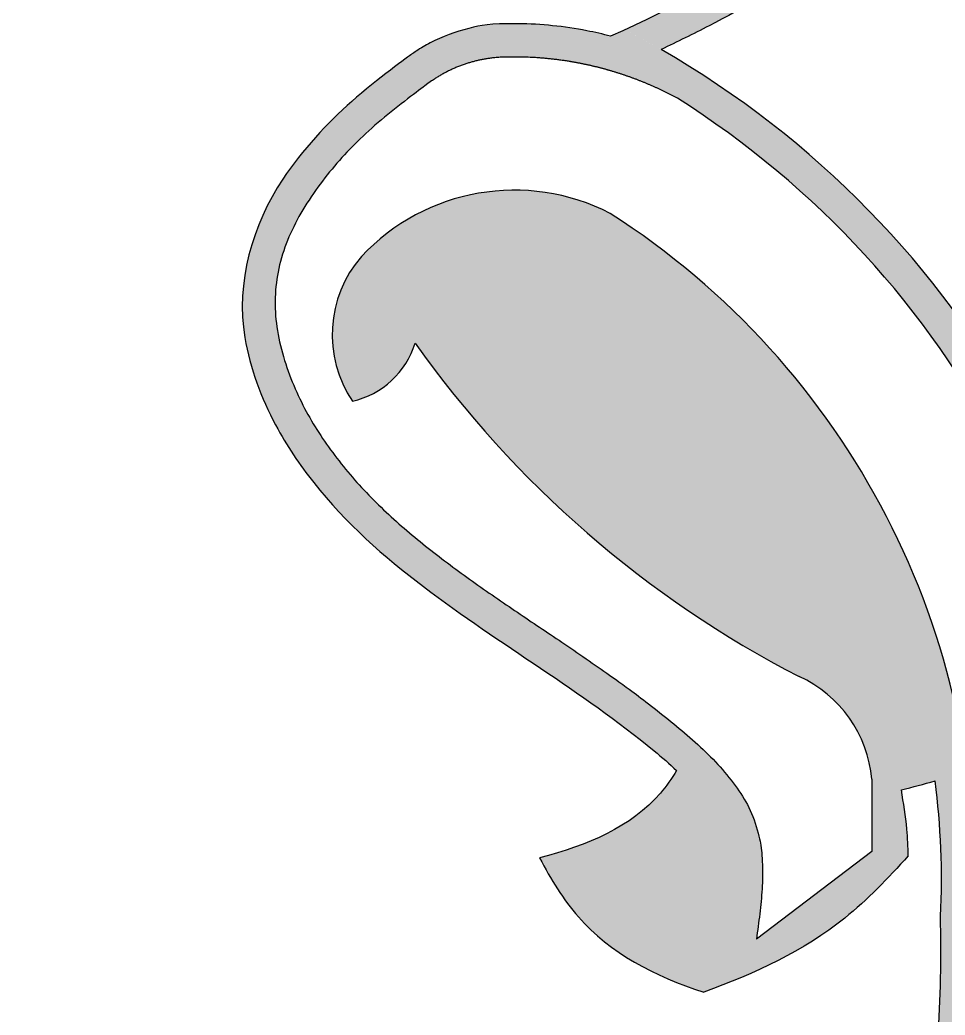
# Model space of a CAD drawing. Header units: inches. Extents: x 0.75 to 8.7, y -12.82 to -2.88.
# Drawn here: x 1.8583 to 2.2921, y -11.3653 to -10.8983 of the extents above; entities that cross this region are included whole.
import ezdxf

# ---------------------------------------------------------------- set-up
doc = ezdxf.new("R2010")
doc.units = ezdxf.units.IN
doc.header["$MEASUREMENT"] = 0
doc.layers.add('CUT', color=1, linetype='Continuous')
doc.layers.add('ETCH', color=5, linetype='Continuous')

# ---------------------------------------------------------------- blocks, each defined once
blk = doc.blocks.new('Shield_Half')
at = {"layer": 'ETCH', "true_color": 0x939598}
h = blk.add_hatch(color=252, dxfattribs=at)
h.dxf.hatch_style = 1
edge = h.paths.add_edge_path()
edge.add_spline(control_points=[(-0.599681275139293, 1.982650902486791), (-0.6063981619264416, 1.970097369917997), (-0.6439996124563012, 1.904308109280874), (-0.709947765333987, 1.865513963883624), (-0.7684494844453962, 1.838578589296538)], knot_values=[0.0182164948591205, 0.0182164948591205, 0.0182164948591205, 0.0182164948591205, 0.06057314321327234, 0.2453040653124952, 0.2453040653124952, 0.2453040653124952, 0.2453040653124952], degree=3, periodic=0)
edge.add_arc((-0.9758377528956013, 1.439659837363036), 0.4496065663832732, 60.06248133842848, 62.53116301007799, ccw=False)
edge.add_spline(control_points=[(-0.7514592140219523, 1.829275463112163), (-0.7438786158486819, 1.832880646319387), (-0.7363695104410266, 1.836588491965279), (-0.6961070281059487, 1.857462943046152), (-0.6651754546935411, 1.877118871666806), (-0.615062978777865, 1.925348626069682), (-0.5968604528095742, 1.954884453000482), (-0.5813604575487181, 1.983955203321469)], knot_values=[0.008653703951723185, 0.008653703951723185, 0.008653703951723185, 0.008653703951723185, 0.03240673297926255, 0.03240673297926255, 0.1377440761300071, 0.1377440761300071, 0.2344277153290284, 0.2344277153290284, 0.2344277153290284, 0.2344277153290284], degree=3, periodic=0)
edge.add_spline(control_points=[(-0.581360457549188, 1.98395520332144), (-0.5842240955610642, 1.98377135164071), (-0.587108754962617, 1.983573597173425), (-0.5900150981411305, 1.983366679817596), (-0.5932109808190331, 1.98313914867188), (-0.5964330828999387, 1.982900538023371), (-0.5996812751392921, 1.98265090248679)], knot_values=[-0.009442349170840547, -0.009442349170840547, -0.009442349170840547, -0.009442349170840547, -0.000855454760867241, -0.000855454760867241, -0.000855454760867241, 0.008586894409973306, 0.008586894409973306, 0.008586894409973306, 0.008586894409973306], degree=3, periodic=0)
h = blk.add_hatch(color=252, dxfattribs=at)
h.dxf.hatch_style = 1
edge = h.paths.add_edge_path()
edge.add_spline(control_points=[(-0.7364333093949802, 1.505079942910506), (-0.7401179587318913, 1.508370417439606), (-0.7745648177537472, 1.537149133008562), (-0.8389957516313391, 1.575752554696486), (-0.9141364473579578, 1.637794503050905), (-0.9437797720212426, 1.72472403685415), (-0.9028137863735544, 1.781426424071864), (-0.870642950623056, 1.806201964322942), (-0.8599401605973975, 1.813916989981476)], knot_values=[1.120415609295715, 1.120415609295715, 1.120415609295715, 1.120415609295715, 1.134491436565893, 1.247776950288218, 1.35406447966625, 1.418711443927954, 1.500760244089147, 1.540681667094278, 1.540681667094278, 1.540681667094278, 1.540681667094278], weights=[1, 1, 1, 1, 1, 1, 1, 1, 1], degree=3, periodic=0)
edge.add_spline(control_points=[(-0.8599401605973975, 1.813916989981476), (-0.8497729910262555, 1.821245917665565), (-0.8379086361267203, 1.825285917777549), (-0.825381645941885, 1.825684709698261)], knot_values=[0.5276618018249519, 0.5276618018249519, 0.5276618018249519, 0.5276618018249519, 1.120415609295715, 1.120415609295715, 1.120415609295715, 1.120415609295715], weights=[1, 0.9709339431191141, 0.9709339431191141, 1], degree=3, periodic=0)
edge.add_spline(control_points=[(-0.825381645941885, 1.825684709698261), (-0.8169844274252305, 1.825952031924231), (-0.8085713806394565, 1.825561913463938), (-0.8001949794634835, 1.824507127627999)], knot_values=[0.3700547316647984, 0.3700547316647984, 0.3700547316647984, 0.3700547316647984, 0.5276618018249519, 0.5276618018249519, 0.5276618018249519, 0.5276618018249519], weights=[1, 0.9931098370820852, 0.9882776938780533, 0.985503570387904], degree=3, periodic=0)
edge.add_spline(control_points=[(-0.8001949794634817, 1.824507127628001), (-0.7917905418682643, 1.82812037300322), (-0.7834329259956072, 1.831778207614278), (-0.7751607442240394, 1.835517402779237)], knot_values=[0.2523466479275643, 0.2523466479275643, 0.2523466479275643, 0.2523466479275643, 0.2783124131708637, 0.2783124131708637, 0.2783124131708637, 0.2783124131708637], degree=3, periodic=0)
edge.add_spline(control_points=[(-0.7751607441981552, 1.835517402720394), (-0.7788360750539227, 1.836492738075902), (-0.7825445472217822, 1.837349587227838), (-0.7969069790508359, 1.840171864284725), (-0.8077119103832331, 1.841268891141737), (-0.8328335670176465, 1.841532764308303), (-0.835330139691651, 1.84069408689584), (-0.8479008653901716, 1.837678818826546), (-0.8540311701258609, 1.835370852142811), (-0.8619861767485695, 1.831191149481385), (-0.8641747782258564, 1.829900117497253), (-0.8670174877813888, 1.828032949317919), (-0.8677421560608969, 1.827539229252708), (-0.8693627456761157, 1.826394893536008), (-0.8847843054894922, 1.815357930461192), (-0.9081953989929361, 1.794535750337794), (-0.9196117907024384, 1.782347271761362), (-0.9430931466868437, 1.747087923115487), (-0.9510209529778615, 1.719842956373115), (-0.9423086659677253, 1.668359125938681), (-0.9294700873703534, 1.645168636370956), (-0.899280622178591, 1.6068720233937), (-0.8812688404614004, 1.591176602171342), (-0.8262430778425309, 1.549453595566943), (-0.789209694668374, 1.528603450051913), (-0.7510360111941705, 1.497127164090965), (-0.7474924987822473, 1.494035855116788), (-0.7441730564431142, 1.490914086667919)], knot_values=[0.2372386631440315, 0.2372386631440315, 0.2372386631440315, 0.2372386631440315, 0.3015900482367059, 0.3015900482367059, 0.4849530010136857, 0.4849530010136857, 0.731868619603985, 0.731868619603985, 0.9787842381942842, 0.9787842381942842, 1.076490677502902, 1.076490677502902, 1.110524379022837, 1.110524379022837, 1.153688219035672, 1.153688219035672, 1.196852059048507, 1.196852059048507, 1.26353176465819, 1.26353176465819, 1.330211470267873, 1.330211470267873, 1.396891175877556, 1.396891175877556, 1.530250587096922, 1.530250587096922, 1.544497151695554, 1.544497151695554, 1.544497151695554, 1.544497151695554], degree=3, periodic=0)
edge.add_spline(control_points=[(-0.7441730564430991, 1.490914086667903), (-0.7413864744679546, 1.495397689344781), (-0.7388556030532003, 1.500176204457279), (-0.7364333093949655, 1.505079942910498)], knot_values=[0.01181207644601661, 0.01181207644601661, 0.01181207644601661, 0.01181207644601661, 0.02781852180606579, 0.02781852180606579, 0.02781852180606579, 0.02781852180606579], degree=3, periodic=0)
h = blk.add_hatch(color=252, dxfattribs=at)
h.dxf.hatch_style = 1
edge = h.paths.add_edge_path()
edge.add_line((-0.6914495798029581, 0.4480225273587868), (-0.90710336524422, 0.7031234056949014))
edge.add_arc((-1.371359194972779, 1.408970906692488), 0.8448397304231684, 303.3340486945082, 360.8322312875957)
edge.add_arc((-0.975837752895603, 1.439659837363036), 0.4496065663832732, 357.6522490696323, 422.531163010078)
edge.add_spline(control_points=[(-0.7684494844453962, 1.838578589296539), (-0.7789027700826798, 1.833765685187347), (-0.7895110424757794, 1.829100377976116), (-0.8001949794634817, 1.824507127628001)], knot_values=[0.2453040653124962, 0.2453040653124962, 0.2453040653124962, 0.2453040653124962, 0.2783124131708637, 0.2783124131708637, 0.2783124131708637, 0.2783124131708637], degree=3, periodic=0)
edge.add_arc((-0.8202692090798029, 1.665091069092073), 0.1606749962309593, 61.590579082591205, 82.82289041960468, ccw=False)
edge.add_arc((-0.9758377528956537, 1.439659837361723), 0.4339815663832778, -2.4047729075754773, 57.68224999225981, ccw=False)
edge.add_arc((-1.371359194972779, 1.408970906692489), 0.8292147304231688, -57.885252272388186, 0.8623248468139195, ccw=False)
edge.add_line((-0.930534872641239, 0.7066383743463742), (-0.694949273443354, 0.4279597823812473))
edge.add_line((-0.694949273443354, 0.4279597823812473), (-0.5435849253927416, 0.5153500294739812))
edge.add_arc((-0.2487898293111952, 0.5286536411903011), 0.295095128320389, 182.5839099555769, 259.2336749328655)
edge.add_arc((-0.3823901973033297, -0.1739472731745151), 0.4200951283203949, 24.460536356262594, 79.2336749328656, ccw=False)
edge.add_line((0, 0), (0.001244932727990644, 0))
edge.add_line((0.001244932727990644, 0), (0.001244932727990644, 0.03263471352663228))
edge.add_arc((-0.3823901973033306, -0.1739472731745151), 0.4357201283203952, 28.30182375589269, 79.23367493286554)
edge.add_arc((-0.2487898293111956, 0.5286536411903011), 0.2794701283203883, 177.1731620384952, 259.2336749328656, ccw=False)
edge.add_line((-0.527919883290715, 0.5424364416606284), (-0.6914495798029581, 0.4480225273587868))
h = blk.add_hatch(color=252, dxfattribs=at)
h.dxf.hatch_style = 1
edge = h.paths.add_edge_path()
edge.add_arc((-0.8202692090798078, 1.665091069092072), 0.09817499623095507, 62.73076414793422, 136.9478597223994)
edge.add_arc((-0.8497454116767327, 1.695424839939732), 0.05596532930217963, 139.0404547363745, 213.8891060147166)
edge.add_arc((-0.9051566222640042, 1.703339267922178), 0.04013148263248863, 282.891223038747, 342.8912230387504)
edge.add_arc((-0.4563002121071764, 1.982018781009661), 0.5028845292632804, 215.2846457602716, 242.7333902455357)
edge.add_arc((-0.7113207177354397, 1.481404319831146), 0.05899695441863149, 5.321037457438422, 65.32103745744013, ccw=False)
edge.add_line((-0.6525779980022657, 1.486875472271341), (-0.6525779980022657, 1.452920860745678))
edge.add_line((-0.6525779980022657, 1.452920860745678), (-0.70675052283661, 1.411837260452515))
edge.add_spline(control_points=[(-0.70675052283661, 1.411837260452515), (-0.7042525122771575, 1.430213973566106), (-0.6993620426512566, 1.46619090607579), (-0.7231944618114183, 1.49325735498281), (-0.7364333093949802, 1.505079942910504)], knot_values=[0.4373334983772181, 0.4373334983772181, 0.4373334983772181, 0.4373334983772181, 0.4901388211967415, 0.5407128961774172, 0.5407128961774172, 0.5407128961774172, 0.5407128961774172], degree=3, periodic=0)
edge.add_spline(control_points=[(-0.7364333093949655, 1.505079942910498), (-0.7408867980630358, 1.496064213724095), (-0.7565772974617868, 1.468096254699001), (-0.7858438884450116, 1.455785678885939), (-0.808454504576495, 1.449950692486182)], knot_values=[0.01181207644601661, 0.01181207644601661, 0.01181207644601661, 0.01181207644601661, 0.04124059878257323, 0.1076003812368955, 0.1076003812368955, 0.1076003812368955, 0.1076003812368955], degree=3, periodic=0)
edge.add_spline(control_points=[(-0.808454504576495, 1.449950692486182), (-0.8031576248809706, 1.439841839250136), (-0.7849522302103407, 1.410179665839021), (-0.7546738902357735, 1.394484331387808), (-0.7313983800209467, 1.386924286206211)], knot_values=[0.02533563296631794, 0.02533563296631794, 0.02533563296631794, 0.02533563296631794, 0.05905754210175376, 0.1306831706061341, 0.1306831706061341, 0.1306831706061341, 0.1306831706061341], degree=3, periodic=0)
edge.add_spline(control_points=[(-0.7313983800503001, 1.386924286215746), (-0.7074311670224724, 1.395677584377784), (-0.6720230611811977, 1.411969928989995), (-0.6450419368010083, 1.440409414154544), (-0.6355928474229788, 1.450819561768802)], knot_values=[0.008438990002172575, 0.008438990002172575, 0.008438990002172575, 0.008438990002172575, 0.08368530190217674, 0.1254444706838752, 0.1254444706838752, 0.1254444706838752, 0.1254444706838752], degree=3, periodic=0)
edge.add_spline(control_points=[(-0.63559284742297, 1.450819561768802), (-0.6356491667145887, 1.455046119110968), (-0.6361106854166527, 1.465413758534849), (-0.6377832459666228, 1.475697555499679), (-0.6387754245261261, 1.481798000030054)], knot_values=[0.02418010229073754, 0.02418010229073754, 0.02418010229073754, 0.02418010229073754, 0.03687147155439163, 0.05537887570466098, 0.05537887570466098, 0.05537887570466098, 0.05537887570466098], degree=3, periodic=0)
edge.add_spline(control_points=[(-0.6387754245261261, 1.481798000030054), (-0.6335216557631442, 1.483205743127314), (-0.6282678870001623, 1.484613486224575), (-0.6230141182371804, 1.486021229321835)], knot_values=[0, 0, 0, 0, 0.01631730497309356, 0.01631730497309356, 0.01631730497309356, 0.01631730497309356], degree=3, periodic=0)
edge.add_arc((-0.9758377528956537, 1.439659837361722), 0.3558565663832767, -2.754601414463707, 7.4858374509784085, ccw=False)
edge.add_arc((-1.371359194972779, 1.408970906692489), 0.751089730423168, -64.82934341448271, 1.0365249494029172, ccw=False)
edge.add_line((-1.051908836603564, 0.7292009075862271), (-0.7124477416453332, 0.32764605749355))
edge.add_line((-0.7124477416453332, 0.32764605749355), (-0.5969906028727765, 0.39430526764375))
edge.add_arc((-0.2487898293111934, 0.528653641190302), 0.3732201283203901, 201.0984069394964, 259.2336749328654)
edge.add_arc((-0.3823901973033297, -0.173947273174516), 0.3419701283203946, 16.272533218852402, 79.23367493286548, ccw=False)
edge.add_line((-0.05411948489185736, -0.078125), (0.001244932727989756, -0.078125))
edge.add_line((0.001244932727989756, -0.078125), (0.001244932727989756, -0.0625))
edge.add_line((0.001244932727989756, -0.0625), (-0.04260529313534844, -0.0625))
edge.add_arc((-0.3823901973033301, -0.1739472731745151), 0.3575951283203946, 18.1591592743995, 79.2336749328655)
edge.add_arc((-0.2487898293111939, 0.5286536411903011), 0.3575951283203888, 198.1591592743993, 259.23367493286537, ccw=False)
edge.add_line((-0.5885747334791707, 0.4172063680157887), (-0.7089480480049373, 0.3477088024710895))
edge.add_line((-0.7089480480049373, 0.3477088024710895), (-1.027000580980167, 0.7239390659602805))
edge.add_arc((-1.371359194972779, 1.408970906692489), 0.7667147304231682, 296.6882161701961, 360.9980977512305)
edge.add_arc((-0.9758377528956528, 1.43965983736172), 0.3714815663832791, 357.3256024763004, 417.3256024763004)
at = {"layer": 'CUT'}
blk.add_lwpolyline([(-0.9019211495549899, 0.8226572494564728, 0.2324941397837543), (-0.6203923680463399, 1.422557959470131, 0.04471210380580425), (-0.6230141182371973, 1.48602122932197)], format="xyb", dxfattribs=at)
for points, knots in [([(-0.9322264490122181, 1.653079282485416), (-0.9270381594031702, 1.643381013999878), (-0.9209187358364557, 1.634320885407302), (-0.899280622178591, 1.6068720233937), (-0.8812688404614004, 1.591176602171342), (-0.8262430778425309, 1.549453595566943), (-0.789209694668374, 1.528603450051913), (-0.7510360111941705, 1.497127164090965), (-0.7474924987822473, 1.494035855116788), (-0.7441730564431142, 1.490914086667919)], [1.301306637397625, 1.301306637397625, 1.301306637397625, 1.301306637397625, 1.330211470267873, 1.330211470267873, 1.396891175877556, 1.396891175877556, 1.530250587096922, 1.530250587096922, 1.544497151695554, 1.544497151695554, 1.544497151695554, 1.544497151695554]), ([(-0.7441730564430973, 1.490914086667908), (-0.7465097225129482, 1.48715439743601), (-0.7614678119193763, 1.46603912925417), (-0.7858438884450116, 1.455785678885939), (-0.808454504576495, 1.449950692486182)], [0.02781852180606192, 0.02781852180606192, 0.02781852180606192, 0.02781852180606192, 0.04124059878257323, 0.1076003812368955, 0.1076003812368955, 0.1076003812368955, 0.1076003812368955]), ([(-0.63559284742297, 1.450819561768802), (-0.6356491667145887, 1.455046119110968), (-0.6361106854166527, 1.465413758534849), (-0.6377832459666228, 1.475697555499679), (-0.6387754245261261, 1.481798000030054)], [0.02418010229073754, 0.02418010229073754, 0.02418010229073754, 0.02418010229073754, 0.03687147155439163, 0.05537887570466098, 0.05537887570466098, 0.05537887570466098, 0.05537887570466098]), ([(-0.808454504576495, 1.449950692486182), (-0.8031576248809706, 1.439841839250136), (-0.7849522302103407, 1.410179665839021), (-0.7546738902357735, 1.394484331387808), (-0.7313983800209467, 1.386924286206211)], [0.02533563296631794, 0.02533563296631794, 0.02533563296631794, 0.02533563296631794, 0.05905754210175376, 0.1306831706061341, 0.1306831706061341, 0.1306831706061341, 0.1306831706061341]), ([(-0.6355928474229788, 1.450819561768802), (-0.6450419368010083, 1.440409414154544), (-0.6720230611811977, 1.411969928989995), (-0.7074311670224724, 1.395677584377784), (-0.7313983800503001, 1.386924286215746)], [0.008438990002172572, 0.008438990002172572, 0.008438990002172572, 0.008438990002172572, 0.05019815878387102, 0.1254444706838752, 0.1254444706838752, 0.1254444706838752, 0.1254444706838752])]:
    blk.add_open_spline(points, degree=3, knots=knots, dxfattribs=at)
blk.add_open_spline([(-0.6387754245261261, 1.481798000030054), (-0.6335216557631442, 1.483205743127314), (-0.6282678870001623, 1.484613486224575), (-0.6230141182371804, 1.486021229321835)], degree=3, dxfattribs=at)
at = {"layer": 'ETCH'}
for p, q in [((-0.6525779980022657, 1.486875472271341), (-0.6525779980022657, 1.452920860745678)), ((-0.6525779980022657, 1.452920860745678), (-0.70675052283661, 1.411837260452515))]:
    blk.add_line(p, q, dxfattribs=at)
for points in [[(0.001244932727990644, 0.03263471352663228, 0.2259643389800996), (-0.3009959543803271, 0.2541029662162986, -0.3741856562264698), (-0.527919883290715, 0.5424364416606284), (-0.6914495798029581, 0.4480225273587868), (-0.90710336524422, 0.7031234056949014, 0.256282864632077), (-0.5266085854388405, 1.421241921056879, 0.2792531445182058), (-0.7514592140219518, 1.829275463112162, 0.2792531445182058)], [(0, 0, 0.2436495564987572), (-0.3039147661657142, 0.2387530097746176, -0.3475019930472649), (-0.5435849253927416, 0.5153500294739812), (-0.694949273443354, 0.4279597823812473), (-0.930534872641239, 0.7066383743463742, 0.262100622711632), (-0.5422383774708739, 1.421450455391866, 0.2683562047748344), (-0.7438250525444903, 1.806416032723498)], [(0.001244932727989756, -0.0625), (-0.04260529313534844, -0.0625, 0.272980625369019), (-0.3155900133072622, 0.1773531840078961, -0.2729806253690186), (-0.5885747334791707, 0.4172063680157887), (-0.7089480480049373, 0.3477088024710895), (-1.027000580980167, 0.7239390659602805, 0.2882092423888071), (-0.604760795082707, 1.422326472343244, 0.2679491924311216), (-0.7752881395501094, 1.752355227077539, 0.3356489612728334), (-0.8920088957314269, 1.732111567777739)]]:
    blk.add_lwpolyline(points, format="xyb", dxfattribs=at)
for centre, radius, start, end in [((-0.8497454116767331, 1.695424839939732), 0.05596532930217932, 139.0404547363742, 213.8891060147166), ((-0.9051566222640037, 1.703339267922178), 0.04013148263248874, 282.8912230387463, 342.8912230387504), ((-0.4563002121071755, 1.982018781009661), 0.5028845292632805, 215.2846457602715, 242.7333902455356), ((-0.7113207177354397, 1.481404319831146), 0.05899695441863167, 5.321037457438316, 65.32103745744007)]:
    blk.add_arc(centre, radius, start, end, dxfattribs=at)
for points, knots in [([(-0.5985129189472085, 1.984842601313217), (-0.6055861991678069, 1.971527020092931), (-0.6444412404098312, 1.902679312678963), (-0.714065479936874, 1.863133710439365), (-0.7751607442246327, 1.835517402778968)], [0.01575457877655805, 0.01575457877655805, 0.01575457877655805, 0.01575457877655805, 0.06057314321327234, 0.2523466479281852, 0.2523466479281852, 0.2523466479281852, 0.2523466479281852]), ([(-0.5813604575487181, 1.983955203321469), (-0.5968604528095742, 1.954884453000482), (-0.615062978777865, 1.925348626069682), (-0.6651754546935411, 1.877118871666806), (-0.6961070281059487, 1.857462943046152), (-0.7363695104410266, 1.836588491965279), (-0.7438786158486819, 1.832880646319387), (-0.7514592140219523, 1.829275463112163)], [0.008653703951723173, 0.008653703951723173, 0.008653703951723173, 0.008653703951723173, 0.1053373431507445, 0.1053373431507445, 0.210674686301489, 0.210674686301489, 0.2344277153290284, 0.2344277153290284, 0.2344277153290284, 0.2344277153290284]), ([(-0.7751607441981552, 1.835517402720394), (-0.7788360750539227, 1.836492738075902), (-0.7825445472217822, 1.837349587227838), (-0.7969069790508359, 1.840171864284725), (-0.8077119103832331, 1.841268891141737), (-0.8328335670176465, 1.841532764308303), (-0.835330139691651, 1.84069408689584), (-0.8479008653901716, 1.837678818826546), (-0.8540311701258609, 1.835370852142811), (-0.8619861767485695, 1.831191149481385), (-0.8641747782258564, 1.829900117497253), (-0.8670174877813888, 1.828032949317919), (-0.8677421560608969, 1.827539229252708), (-0.8693627456761157, 1.826394893536008), (-0.8847843054894922, 1.815357930461192), (-0.9081953989929361, 1.794535750337794), (-0.9196117907024384, 1.782347271761362), (-0.9430931466868442, 1.747087923115487), (-0.9510209529778617, 1.719842956373115), (-0.9441970006389946, 1.67951792981027), (-0.9390068715317632, 1.665753663253454), (-0.9322264490122185, 1.653079282485416)], [0.2372386631440315, 0.2372386631440315, 0.2372386631440315, 0.2372386631440315, 0.3015900482367059, 0.3015900482367059, 0.4849530010136857, 0.4849530010136857, 0.731868619603985, 0.731868619603985, 0.9787842381942842, 0.9787842381942842, 1.076490677502902, 1.076490677502902, 1.110524379022837, 1.110524379022837, 1.153688219035672, 1.153688219035672, 1.196852059048507, 1.196852059048507, 1.26353176465819, 1.26353176465819, 1.301306637397624, 1.301306637397624, 1.301306637397624, 1.301306637397624])]:
    blk.add_open_spline(points, degree=3, knots=knots, dxfattribs=at)
blk.add_rational_spline([(-0.7438250525444903, 1.806416032723497), (-0.7689751047376516, 1.820019959993837), (-0.7968025588552683, 1.826594513957974), (-0.825381645941885, 1.825684709698261), (-0.8379086361267203, 1.825285917777549), (-0.8497729910262555, 1.821245917665565), (-0.8599401605973975, 1.813916989981476), (-0.870642950623056, 1.806201964322942), (-0.9028137863735544, 1.781426424071864), (-0.9437797720212426, 1.72472403685415), (-0.9141364473579578, 1.637794503050905), (-0.8389957516313391, 1.575752554696486), (-0.7606185278537247, 1.52879329401024), (-0.698696171044447, 1.471089416789654), (-0.7042525122771575, 1.430213973566106), (-0.70675052283661, 1.411837260452515)], [1, 0.9769320261049204, 0.9769320261049204, 1, 0.9709339431191141, 0.9709339431191141, 1, 1, 1, 1, 1, 1, 1, 1, 1, 1], degree=3, knots=[0, 0, 0, 0, 0.5276618018249519, 0.5276618018249519, 0.5276618018249519, 1.120415609295715, 1.120415609295715, 1.120415609295715, 1.160337032300845, 1.242385832462038, 1.307032796723743, 1.413320326101774, 1.526605839824099, 1.591255742074953, 1.644061064894477, 1.644061064894477, 1.644061064894477, 1.644061064894477], dxfattribs=at)

msp = doc.modelspace()

# ---------------------------------------------------------------- block references
at = {"layer": 'ETCH'}
msp.add_blockref('Shield_Half', (2.910419128574371, -12.74144550493418), dxfattribs=at)

doc.saveas('drawing.dxf')
